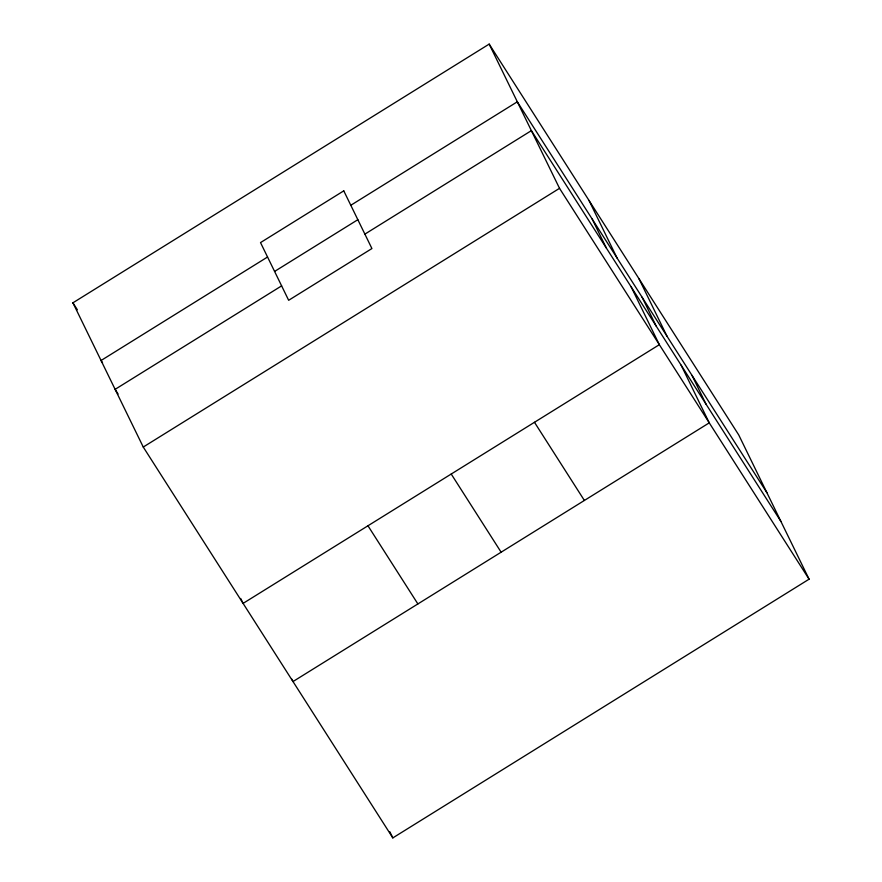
<?xml version="1.0" encoding="UTF-8"?>
<svg xmlns="http://www.w3.org/2000/svg" width="882" height="882" viewBox="0 0 882 882"><rect width="100%" height="100%" fill="white"/><g stroke="black" fill="none" stroke-linecap="round" stroke-linejoin="round"><path stroke-width="1.32" d="M72.919 302.813L489.179 44.1L738.741 434.958L809.081 579.187L392.821 837.9L143.259 447.042L72.919 302.813L77.351 309.758M267.555 257.015L101.055 360.506L102.532 362.822M350.804 205.274L517.315 101.794L766.877 492.652M274.589 271.435L357.849 219.695M281.623 285.867L115.123 389.348L118.089 393.989M364.883 234.127L531.383 130.635L780.945 521.494M143.259 447.042L559.519 188.329L489.179 44.1M559.519 188.329L809.081 579.187M534.47 422.291L584.38 500.458M451.22 474.031L501.13 552.198M367.959 525.771L417.881 603.938M692.006 375.39L706.074 404.243M638.91 278.613L667.057 336.307M681.125 365.159L709.26 422.842L293 681.554L291.799 679.096M642.096 297.223L656.164 326.064M589 200.446L617.135 258.139M631.214 286.981L659.35 344.675L243.09 603.387L240.687 598.47M592.186 219.056L606.254 247.897M389.833 831.759L392.821 837.9M343.771 190.854L260.521 242.594L288.657 300.288L371.917 248.548L343.771 190.854"/></g></svg>
